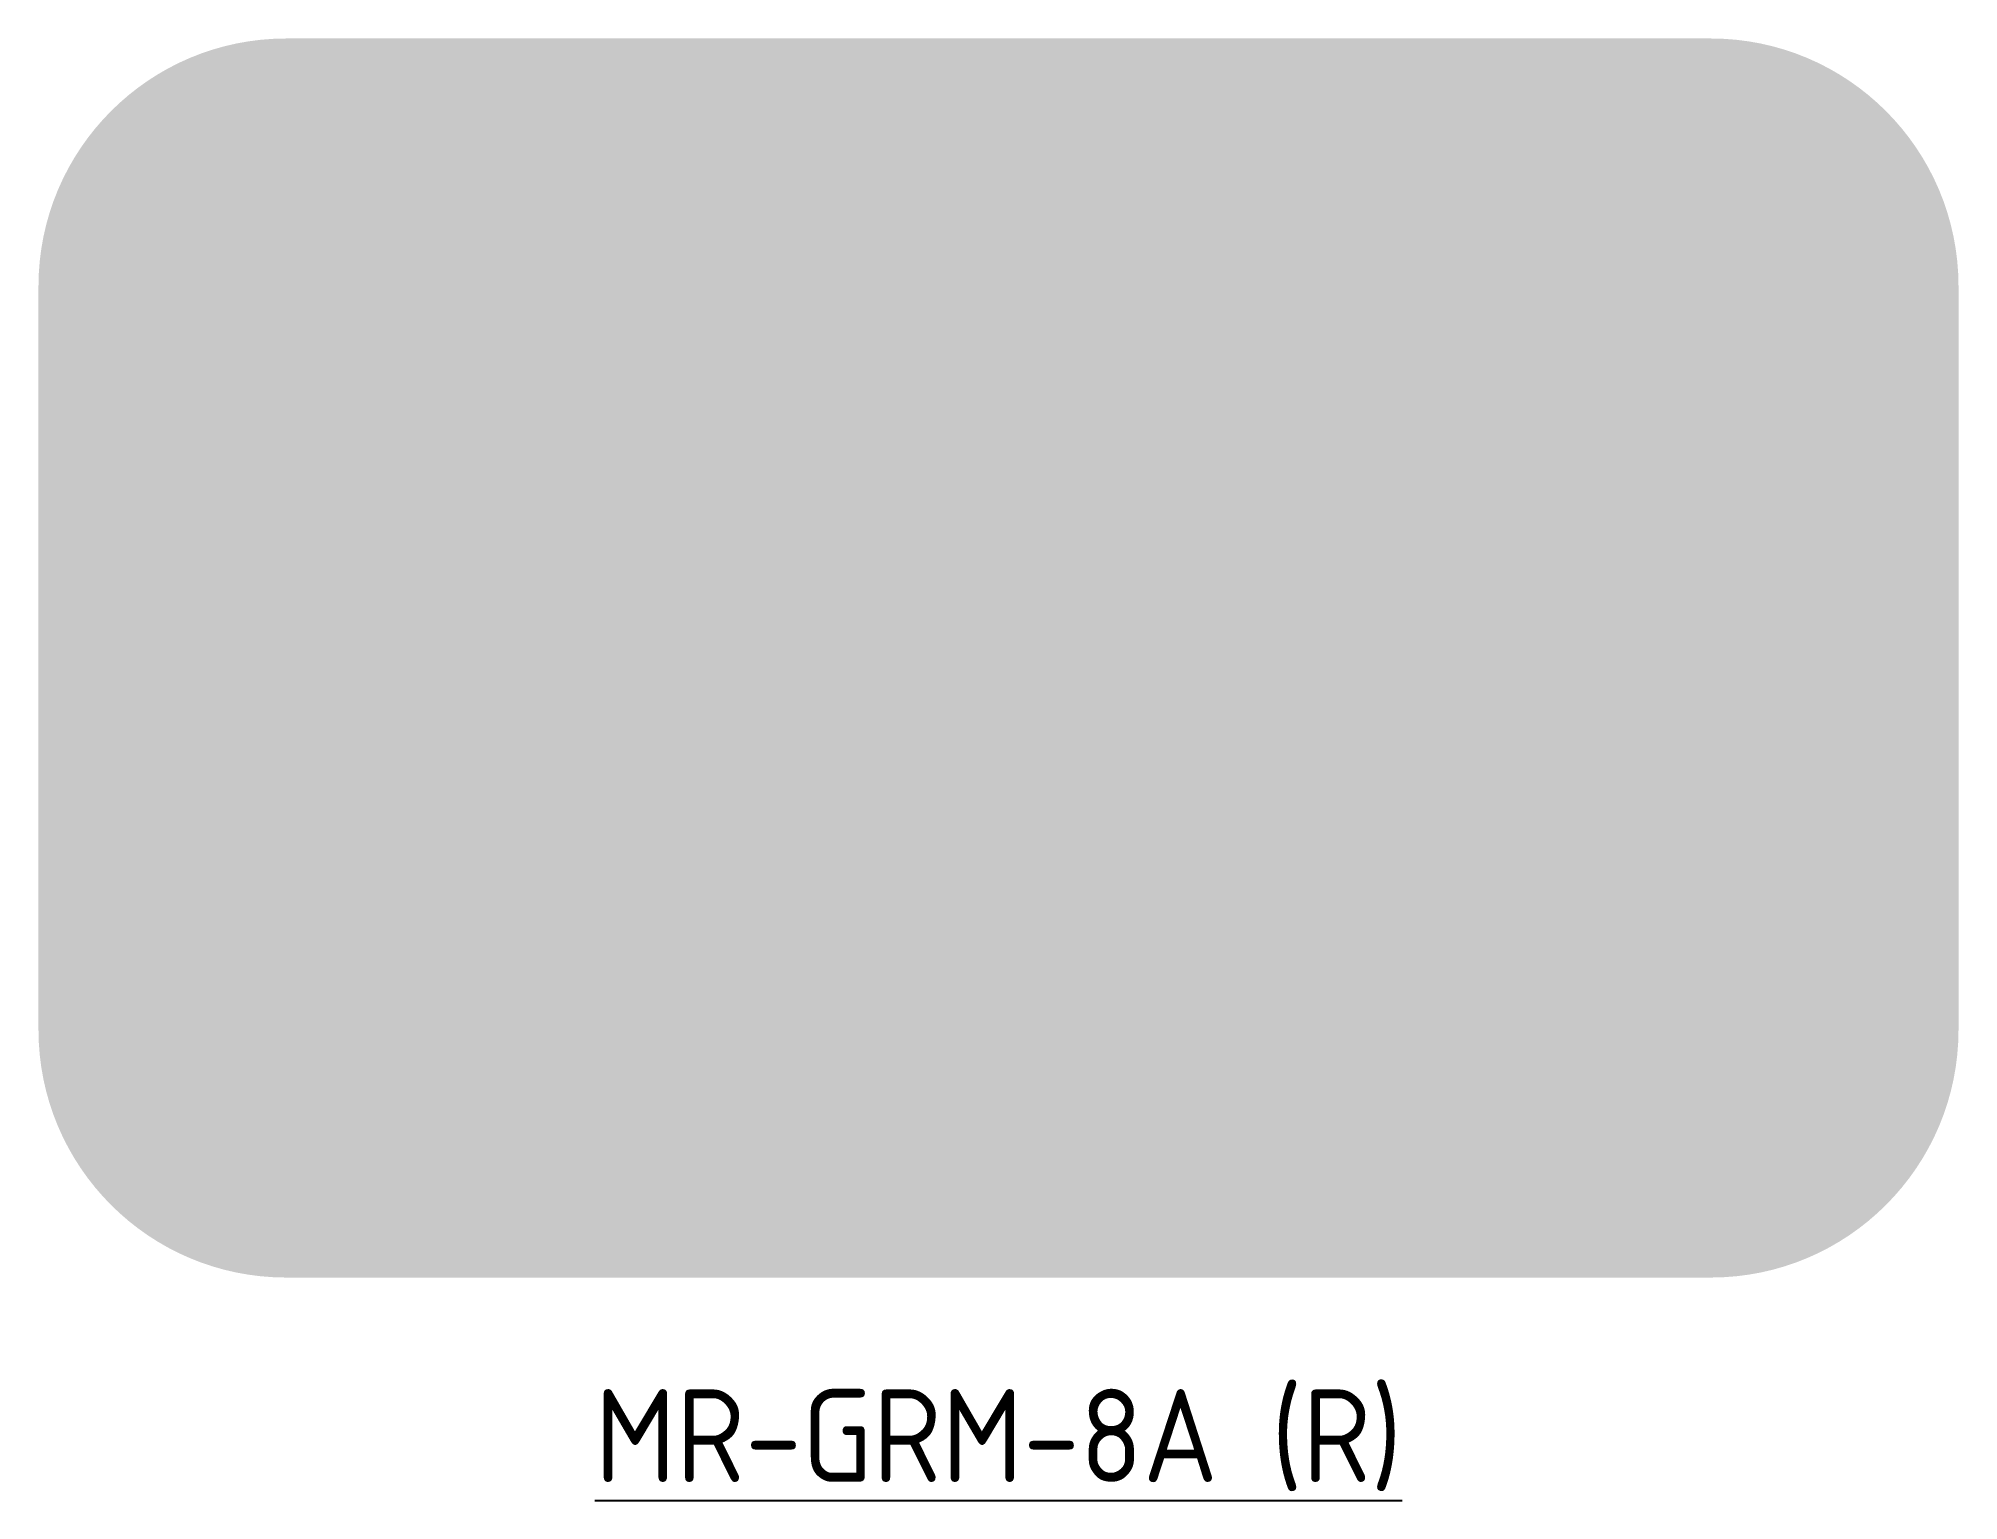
# Model space of a CAD drawing. Extents: x -31 to 31, y -7.2 to 40.
import ezdxf

# ---------------------------------------------------------------- set-up
doc = ezdxf.new("R2010")
doc.units = 0
doc.layers.add('_GREEN-ST', color=96, linetype='Continuous')
doc.layers.add('T35', color=3, linetype='Continuous')
doc.layers.add('_YELLOW', color=7, linetype='Continuous', true_color=0xfedb00)
doc.styles.add('T35', font='isocp2.shx', dxfattribs={"height": 3.5})

msp = doc.modelspace()

# ---------------------------------------------------------------- hatches: boundary and pattern name
at = {"layer": '_GREEN-ST'}
h = msp.add_hatch(color=256, dxfattribs=at)
h.dxf.hatch_style = 1
edge = h.paths.add_edge_path(flags=16)
edge.add_line((5.000000000000182, 22.3), (3.056010584266915, 28.43766284114045))
edge.add_arc((4.200000000000182, 28.79999999999991), 1.200000000000038, 50.300926516525806, 197.5746200584475, ccw=False)
edge.add_line((4.966506450784436, 29.72329186117186), (15.56650645078425, 20.92329186117186))
edge.add_arc((14.8, 20), 1.200000000000027, -50.30092651652302, 50.30092651652302, ccw=False)
edge.add_line((15.56650645078425, 19.07670813882815), (4.966506450784436, 10.27670813882814))
edge.add_arc((4.200000000000182, 11.20000000000009), 1.200000000000097, 162.4253799415566, 309.6990734834742, ccw=False)
edge.add_line((3.056010584266915, 11.56233715885946), (5.000000000000182, 17.7))
edge.add_line((5.000000000000182, 17.7), (-16, 16.5))
edge.add_line((-16, 16.5), (-16, 23.5))
edge.add_line((-16, 23.5), (5.000000000000185, 22.3))
edge = h.paths.add_edge_path()
edge.add_arc((-23, 8), 3.2, 180, 270)
edge.add_line((-23, 4.800000000000001), (23, 4.800000000000001))
edge.add_arc((23, 8), 3.2, 270, 360)
edge.add_line((26.2, 8), (26.2, 32))
edge.add_arc((23, 32), 3.2, 0, 90)
edge.add_line((23, 35.2), (-23, 35.2))
edge.add_arc((-23, 32), 3.2, 90, 180)
edge.add_line((-26.2, 32), (-26.2, 8))
at = {"layer": '_YELLOW'}
h = msp.add_hatch(color=256, dxfattribs=at)
h.dxf.hatch_style = 1
edge = h.paths.add_edge_path()
edge.add_arc((-23, 8), 8, 180, 270)
edge.add_line((-23, 0), (23, 0))
edge.add_arc((23, 8), 8, 270, 360)
edge.add_line((31, 8), (31, 32))
edge.add_arc((23, 32), 8, 0, 90)
edge.add_line((23, 40), (-23, 40))
edge.add_arc((-23, 32), 8, 90, 180)
edge.add_line((-31, 32), (-31, 8))
edge = h.paths.add_edge_path(flags=16)
edge.add_arc((-23, 8), 3.2, 180, 270)
edge.add_line((-23, 4.800000000000001), (23, 4.800000000000001))
edge.add_arc((23, 8), 3.2, 270, 360)
edge.add_line((26.2, 8), (26.2, 32))
edge.add_arc((23, 32), 3.2, 0, 90)
edge.add_line((23, 35.2), (-23, 35.2))
edge.add_arc((-23, 32), 3.2, 90, 180)
edge.add_line((-26.2, 32), (-26.2, 8))
h = msp.add_hatch(color=256, dxfattribs=at)
h.dxf.hatch_style = 1
edge = h.paths.add_edge_path()
edge.add_line((5.000000000000182, 22.3), (3.056010584266915, 28.43766284114045))
edge.add_arc((4.200000000000182, 28.79999999999991), 1.200000000000038, 50.300926516525806, 197.5746200584475, ccw=False)
edge.add_line((4.966506450784436, 29.72329186117186), (15.56650645078425, 20.92329186117186))
edge.add_arc((14.8, 20), 1.200000000000027, -50.30092651652302, 50.30092651652302, ccw=False)
edge.add_line((15.56650645078425, 19.07670813882815), (4.966506450784436, 10.27670813882814))
edge.add_arc((4.200000000000182, 11.20000000000009), 1.200000000000097, 162.4253799415566, 309.6990734834742, ccw=False)
edge.add_line((3.056010584266915, 11.56233715885946), (5.000000000000182, 17.7))
edge.add_line((5.000000000000182, 17.7), (-16, 16.5))
edge.add_line((-16, 16.5), (-16, 23.5))
edge.add_line((-16, 23.5), (5.000000000000185, 22.3))

# ---------------------------------------------------------------- texts
at = {"layer": 'T35', "insert": (-3.410605131648481e-14, -3.6), "char_height": 3, "attachment_point": 2, "style": 'T35'}
msp.add_mtext('{\\LMR-GRM-8A (R)}', dxfattribs=at)

doc.saveas('drawing.dxf')
